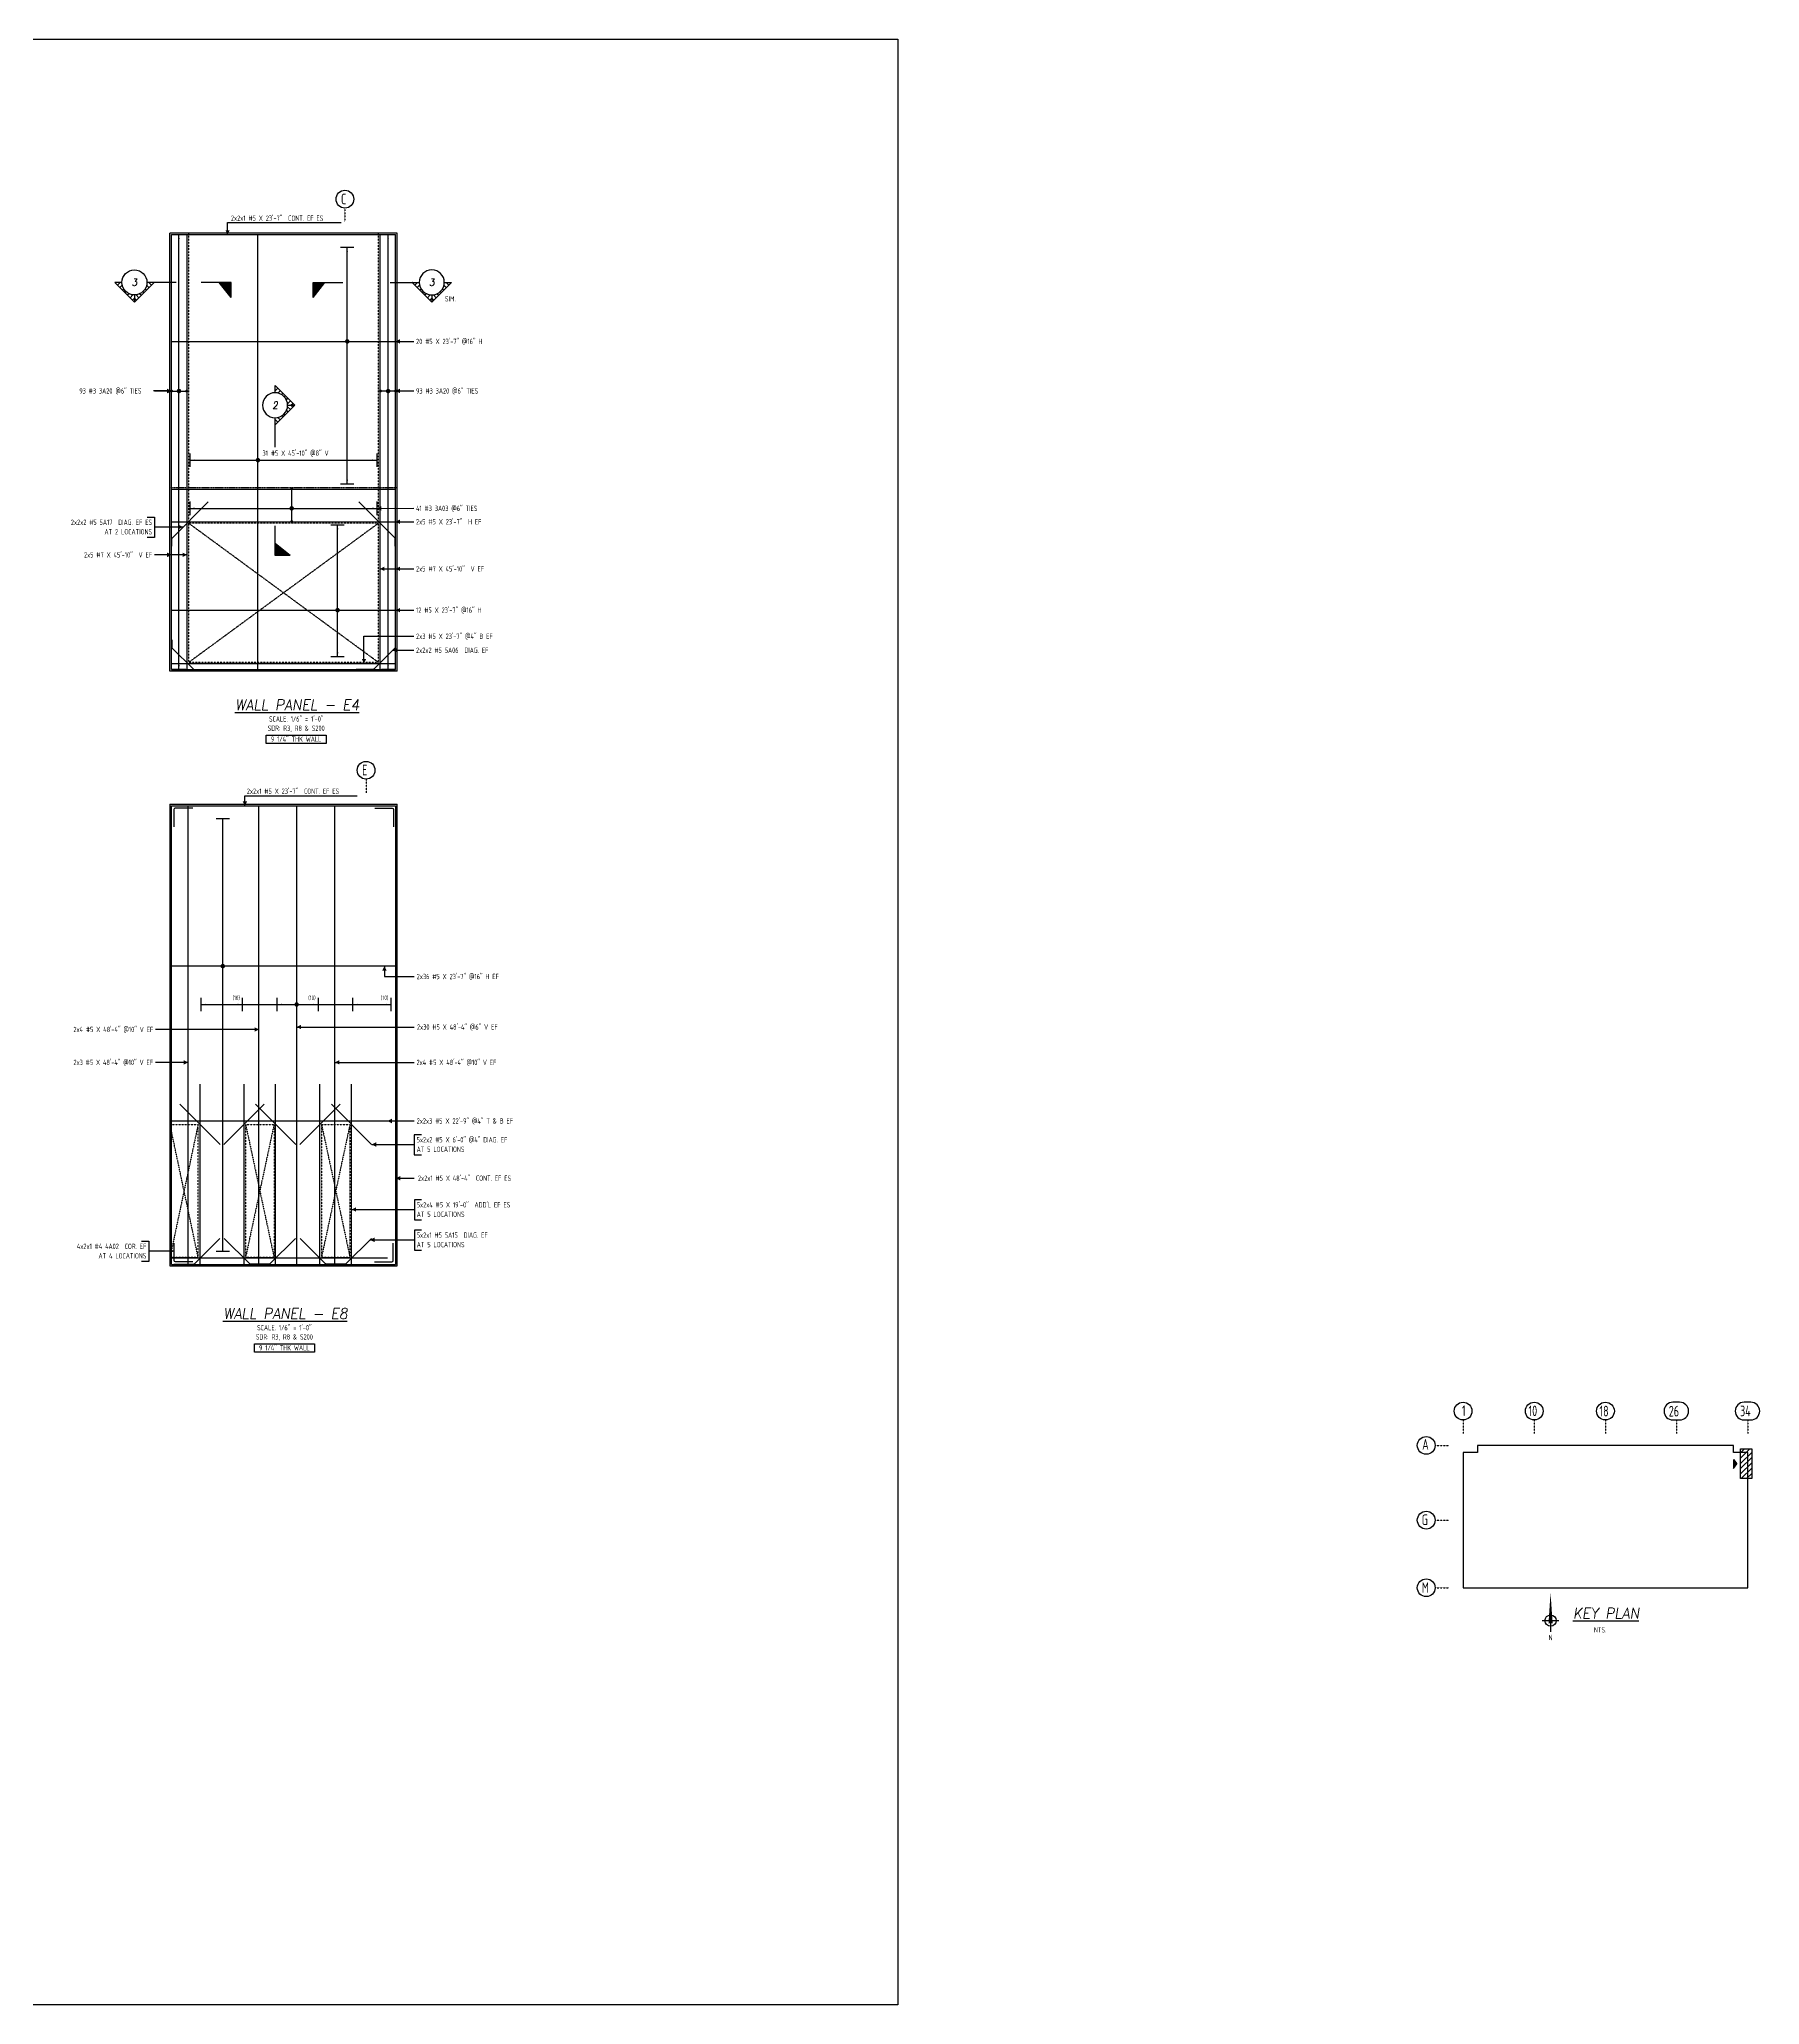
# Model space of a CAD drawing. Header units: inches. Extents: x -10781 to 50822, y -3854 to 38989.
# Drawn here: x 1439 to 3615, y -1266 to 1219 of the extents above; entities that cross this region are included whole.
import ezdxf
from ezdxf.enums import TextEntityAlignment as Align

# ---------------------------------------------------------------- set-up
doc = ezdxf.new("R2010")
doc.units = ezdxf.units.IN
doc.header["$LTSCALE"] = 0.025
doc.header["$MEASUREMENT"] = 0
doc.linetypes.add('HIDDEN', pattern=[6, 3, -3])
doc.linetypes.add('PHANTOM', pattern=[2.5, 1.25, -0.25, 0.25, -0.25, 0.25, -0.25])
doc.layers.get('0').update_dxf_attribs({"linetype": 'CONTINUOUS'})
for name, color, linetype in [('0-25TEXT', 7, 'CONTINUOUS'), ('0-35', 3, 'CONTINUOUS'), ('0-35TEXT', 3, 'CONTINUOUS'), ('0-50', 10, 'CONTINUOUS'), ('3', 3, 'CONTINUOUS'), ('BAR-LBL', 2, 'CONTINUOUS'), ('BARLIST', 7, 'CONTINUOUS'), ('GRID', 8, 'PHANTOM'), ('Hatch', 253, 'CONTINUOUS'), ('Hgblock', 7, 'CONTINUOUS'), ('hidden', 7, 'HIDDEN'), ('INTERMEDIATERANGELAY', 7, 'CONTINUOUS'), ('RANGELAY', 7, 'CONTINUOUS'), ('REBARS', 4, 'CONTINUOUS')]:
    doc.layers.add(name, color=color, linetype=linetype)
doc.styles.add('AR', font='ARCHQUIK.shx', dxfattribs={"width": 0.8})
doc.styles.add('ROMANT', font='romant')

# ---------------------------------------------------------------- blocks, each defined once
blk = doc.blocks.new('leadrblk')
blk.add_lwpolyline([(0, 0, 0, 1, 0), (1, 0, 1, 1, 0)], format="xyseb")
blk = doc.blocks.new('*U893', base_point=(1606.4, 421.6))
at = {"layer": 'REBARS', "color": 0}
blk.add_lwpolyline([(1606.4, 421.9), (1889.4, 421.9)], dxfattribs=at)
blk = doc.blocks.new('*U921', base_point=(1606.4, 430.2))
at = {"layer": 'REBARS', "color": 0}
blk.add_lwpolyline([(1606.4, 429.8), (1889.4, 429.8)], dxfattribs=at)
blk = doc.blocks.new('*U894', base_point=(1606.4, 971.6))
at = {"layer": 'REBARS', "color": 0}
blk.add_lwpolyline([(1606.4, 971.9), (1889.4, 971.9)], dxfattribs=at)
blk = doc.blocks.new('*U754', base_point=(1606.8, 421.9))
at = {"layer": 'REBARS', "color": 0}
blk.add_lwpolyline([(1606.4, 421.9), (1606.4, 971.9)], dxfattribs=at)
blk = doc.blocks.new('*U752', base_point=(1870.4, 421.9))
at = {"layer": 'REBARS', "color": 0}
blk.add_lwpolyline([(1870, 421.9), (1870, 971.9)], dxfattribs=at)
blk = doc.blocks.new('*U907', base_point=(1606.4, 496.8))
at = {"layer": 'REBARS', "color": 0}
blk.add_lwpolyline([(1606.4, 497.1), (1889.4, 497.1)], dxfattribs=at)
blk = doc.blocks.new('rendmark')
at = {"color": 4}
blk.add_line((0, -3), (0, 3), dxfattribs=at)
blk = doc.blocks.new('rarrow')
at = {"color": 7}
blk.add_solid([(2, -0.33), (2, 0.33), (0, 0)], dxfattribs=at)
blk = doc.blocks.new('*U132', base_point=(1816.3, 437.9))
at = {"layer": 'RANGELAY'}
blk.add_line((1816.3, 437.9), (1816.3, 604.9), dxfattribs=at)
at = {"layer": 'RANGELAY', "xscale": 2.834645669291339, "yscale": 2.834645669291339}
for name, p, rotation in [('rendmark', (1816.3, 604.9), 269.9999969630881), ('rarrow', (1816.3, 604.9), 269.9999969630881), ('rendmark', (1816.3, 437.9), 90.0000000335571), ('rarrow', (1816.3, 437.9), 90.0000000335571)]:
    blk.add_blockref(name, p, dxfattribs=dict(at, rotation=rotation))
blk = doc.blocks.new('VPM69CCA3')
at = {"const_width": 1}
blk.add_lwpolyline([(-0.5, 0, 1), (0.5, 0, 1)], format="xyb", close=True, dxfattribs=at)
blk = doc.blocks.new('*U906', base_point=(1606.4, 836.6))
at = {"layer": 'REBARS', "color": 0}
blk.add_lwpolyline([(1606.4, 836.9), (1889.4, 836.9)], dxfattribs=at)
blk = doc.blocks.new('*U145', base_point=(1828.6, 656.5))
at = {"layer": 'RANGELAY'}
blk.add_line((1828.6, 656.5), (1828.6, 955.9), dxfattribs=at)
at = {"layer": 'RANGELAY', "xscale": 2.834645669291339, "yscale": 2.834645669291339}
for name, p, rotation in [('rendmark', (1828.6, 955.9), 269.9999969630881), ('rarrow', (1828.6, 955.9), 269.9999969630881), ('rendmark', (1828.6, 656.5), 90.00000003355706), ('rarrow', (1828.6, 656.5), 90.00000003355706)]:
    blk.add_blockref(name, p, dxfattribs=dict(at, rotation=rotation))
blk = doc.blocks.new('VPM69CCE4')
at = {"const_width": 1}
blk.add_lwpolyline([(-0.5, 0, 1), (0.5, 0, 1)], format="xyb", close=True, dxfattribs=at)
blk = doc.blocks.new('*U1050', base_point=(1889.8, 774.2))
at = {"layer": 'REBARS', "color": 0, "const_width": 1.8}
for points in [[(1870.5, 775.1, 1), (1870.5, 773.3, 1), (1870.5, 775.1)], [(1889.6, 773.3, 1), (1889.6, 775.1, 1), (1889.6, 773.3)]]:
    blk.add_lwpolyline(points, format="xyb", dxfattribs=at)
at = {"layer": 'REBARS', "color": 0}
blk.add_lwpolyline([(1889.6, 774.2), (1870.5, 774.2)], dxfattribs=at)
blk = doc.blocks.new('*U147', base_point=(1880.3, 421.9))
at = {"layer": 'RANGELAY'}
blk.add_line((1880.3, 421.9), (1880.3, 971.9), dxfattribs=at)
at = {"layer": 'RANGELAY', "xscale": 2.834645669291339, "yscale": 2.834645669291339}
for name, p, rotation in [('rendmark', (1880.3, 971.9), 269.9999969411396), ('rarrow', (1880.3, 971.9), 269.9999969411396), ('rarrow', (1880.3, 421.9), 90.00000001160855), ('rendmark', (1880.3, 421.9), 90.00000001160855)]:
    blk.add_blockref(name, p, dxfattribs=dict(at, rotation=rotation))
blk = doc.blocks.new('VPM69CD23')
at = {"const_width": 1}
blk.add_lwpolyline([(-0.5, 0, 1), (0.5, 0, 1)], format="xyb", close=True, dxfattribs=at)
blk = doc.blocks.new('*U753', base_point=(1890.1, 421.9))
at = {"layer": 'REBARS', "color": 0}
blk.add_lwpolyline([(1889.6, 421.9), (1889.6, 971.9)], dxfattribs=at)
blk = doc.blocks.new('*U409', base_point=(1716, 421.9))
at = {"layer": 'REBARS', "color": 0}
blk.add_lwpolyline([(1715.7, 421.9), (1715.7, 971.9)], dxfattribs=at)
blk = doc.blocks.new('*U100', base_point=(1630, 686.8))
at = {"layer": 'RANGELAY'}
blk.add_line((1630, 686.8), (1866, 686.8), dxfattribs=at)
at = {"layer": 'RANGELAY', "xscale": 2.834645669291339, "yscale": 2.834645669291339}
for name in ['rendmark', 'rarrow']:
    blk.add_blockref(name, (1630, 686.8), dxfattribs=at)
at = {"layer": 'RANGELAY', "xscale": 2.834645669291339, "yscale": 2.834645669291339, "rotation": 179.999996929531}
for name in ['rarrow', 'rendmark']:
    blk.add_blockref(name, (1866, 686.8), dxfattribs=at)
blk = doc.blocks.new('VPM69CD93')
at = {"const_width": 1}
blk.add_lwpolyline([(-0.5, 0, 1), (0.5, 0, 1)], format="xyb", close=True, dxfattribs=at)
blk = doc.blocks.new('*U895', base_point=(1606.4, 649.6))
at = {"layer": 'REBARS', "color": 0}
blk.add_lwpolyline([(1606.4, 649.9), (1889.4, 649.9)], dxfattribs=at)
blk = doc.blocks.new('*U896', base_point=(1606.5, 608.6))
at = {"layer": 'REBARS', "color": 0}
blk.add_lwpolyline([(1606.5, 608.9), (1889.5, 608.9)], dxfattribs=at)
blk = doc.blocks.new('*U1049', base_point=(1758.4, 608.9))
at = {"layer": 'REBARS', "color": 0, "const_width": 1.8}
for points in [[(1759.3, 650.7, 1), (1757.5, 650.7, 1), (1759.3, 650.7)], [(1757.5, 609.1, 1), (1759.3, 609.1, 1), (1757.5, 609.1)]]:
    blk.add_lwpolyline(points, format="xyb", dxfattribs=at)
at = {"layer": 'REBARS', "color": 0}
blk.add_lwpolyline([(1758.4, 609.1), (1758.4, 650.7)], dxfattribs=at)
blk = doc.blocks.new('*U160', base_point=(1630, 625.8))
at = {"layer": 'RANGELAY'}
blk.add_line((1630, 625.8), (1866, 625.8), dxfattribs=at)
at = {"layer": 'RANGELAY', "xscale": 2.834645669291339, "yscale": 2.834645669291339}
for name, p, rotation in [('rendmark', (1630, 625.8), 2.168026563244109e-08), ('rarrow', (1630, 625.8), 2.168026563244109e-08), ('rarrow', (1866, 625.8), 179.9999969512113), ('rendmark', (1866, 625.8), 179.9999969512113)]:
    blk.add_blockref(name, p, dxfattribs=dict(at, rotation=rotation))
blk = doc.blocks.new('VPM69CE13')
at = {"const_width": 1}
blk.add_lwpolyline([(-0.5, 0, 1), (0.5, 0, 1)], format="xyb", close=True, dxfattribs=at)
blk = doc.blocks.new('*U755', base_point=(1626.5, 421.9))
at = {"layer": 'REBARS', "color": 0}
blk.add_lwpolyline([(1626, 421.9), (1626, 971.9)], dxfattribs=at)
blk = doc.blocks.new('*U756', base_point=(1606.4, 449.7))
at = {"layer": 'REBARS', "color": 0}
blk.add_lwpolyline([(1606.7, 459.7), (1606.7, 450.7, 0.198912), (1607.3, 449.2), (1633.6, 422.9, 0.198912), (1635.2, 422.2), (1656.1, 422.2)], format="xyb", dxfattribs=at)
blk = doc.blocks.new('*U757', base_point=(1889.6, 449.7))
at = {"layer": 'REBARS', "color": 0}
blk.add_lwpolyline([(1889.3, 459.7), (1889.3, 450.7, -0.198912), (1888.7, 449.2), (1862.4, 422.9, -0.198912), (1860.8, 422.2), (1839.9, 422.2)], format="xyb", dxfattribs=at)
blk = doc.blocks.new('*U479', base_point=(1643.9, -1.6))
at = {"layer": 'INTERMEDIATERANGELAY'}
for p, q in [((1695.8, -1.6), (1739.8, -1.6)), ((1791.7, -1.6), (1835.6, -1.6))]:
    blk.add_line(p, q, dxfattribs=at)
at = {"layer": 'RANGELAY'}
for p, q in [((1643.9, -1.6), (1695.8, -1.6)), ((1739.8, -1.6), (1791.7, -1.6)), ((1835.6, -1.6), (1883.6, -1.6))]:
    blk.add_line(p, q, dxfattribs=at)
at = {"layer": 'RANGELAY', "xscale": 2.834645669291339, "yscale": 2.834645669291339}
for name, p in [('rendmark', (1643.9, -1.6)), ('rendmark', (1739.8, -1.6)), ('rendmark', (1835.6, -1.6)), ('rarrow', (1643.9, -1.6)), ('rarrow', (1739.8, -1.6)), ('rarrow', (1835.6, -1.6))]:
    blk.add_blockref(name, p, dxfattribs=at)
at = {"layer": 'RANGELAY', "xscale": 2.834645669291339, "yscale": 2.834645669291339, "rotation": 179.999996929531}
for name, p in [('rendmark', (1695.8, -1.6)), ('rendmark', (1791.7, -1.6)), ('rendmark', (1883.6, -1.6)), ('rarrow', (1695.8, -1.6)), ('rarrow', (1791.7, -1.6)), ('rarrow', (1883.6, -1.6))]:
    blk.add_blockref(name, p, dxfattribs=at)
blk = doc.blocks.new('VPM6DBDA')
at = {"const_width": 1}
blk.add_lwpolyline([(-0.5, 0, 1), (0.5, 0, 1)], format="xyb", close=True, dxfattribs=at)
blk = doc.blocks.new('*U453', base_point=(1764.9, -330.3))
at = {"layer": 'REBARS', "color": 0}
blk.add_lwpolyline([(1764.6, -330.3), (1764.6, 249.7)], dxfattribs=at)
blk = doc.blocks.new('*U729', base_point=(1730.7, -330.3))
at = {"layer": 'REBARS', "color": 0}
blk.add_lwpolyline([(1704.7, -329.9), (1729.7, -329.9, 0.198908), (1731.2, -329.3), (1763, -297.5)], format="xyb", dxfattribs=at)
blk = doc.blocks.new('*U730', base_point=(1705.3, -330.3))
at = {"layer": 'REBARS', "color": 0}
blk.add_lwpolyline([(1731.3, -329.9), (1706.3, -329.9, -0.198908), (1704.8, -329.3), (1673, -297.5)], format="xyb", dxfattribs=at)
blk = doc.blocks.new('*U734', base_point=(1826.8, -330.3))
at = {"layer": 'REBARS', "color": 0}
blk.add_lwpolyline([(1800.8, -329.9), (1825.7, -329.9, 0.198908), (1827.3, -329.3), (1859.1, -297.5)], format="xyb", dxfattribs=at)
blk = doc.blocks.new('*U735', base_point=(1801.3, -330.3))
at = {"layer": 'REBARS', "color": 0}
blk.add_lwpolyline([(1827.3, -329.9), (1802.3, -329.9, -0.198908), (1800.8, -329.3), (1769, -297.5)], format="xyb", dxfattribs=at)
blk = doc.blocks.new('*U455', base_point=(1627.7, -330.3))
at = {"layer": 'REBARS', "color": 0}
blk.add_lwpolyline([(1627.4, -330.3), (1627.4, 249.7)], dxfattribs=at)
blk = doc.blocks.new('*U736', base_point=(1813.2, -330.3))
at = {"layer": 'REBARS', "color": 0}
blk.add_lwpolyline([(1812.9, -330.3), (1812.9, 249.7)], dxfattribs=at)
blk = doc.blocks.new('*U454', base_point=(1717.2, -330.3))
at = {"layer": 'REBARS', "color": 0}
blk.add_lwpolyline([(1716.9, -330.3), (1716.9, 249.7)], dxfattribs=at)
blk = doc.blocks.new('*U899', base_point=(1890, 46.6))
at = {"layer": 'REBARS', "color": 0}
blk.add_lwpolyline([(1890, 46.9), (1607, 46.9)], dxfattribs=at)
blk = doc.blocks.new('*U395', base_point=(1671.1, -314.1))
at = {"layer": 'RANGELAY'}
blk.add_line((1671.1, -314.1), (1671.1, 233.7), dxfattribs=at)
at = {"layer": 'RANGELAY', "xscale": 2.834645669291339, "yscale": 2.834645669291339}
for name, p, rotation in [('rendmark', (1671.1, 233.7), 269.9999968959739), ('rarrow', (1671.1, 233.7), 269.9999968959739), ('rendmark', (1671.1, -314.1), 89.99999996644291), ('rarrow', (1671.1, -314.1), 89.99999996644291)]:
    blk.add_blockref(name, p, dxfattribs=dict(at, rotation=rotation))
blk = doc.blocks.new('VPM6DBEF')
at = {"const_width": 1}
blk.add_lwpolyline([(-0.5, 0, 1), (0.5, 0, 1)], format="xyb", close=True, dxfattribs=at)
blk = doc.blocks.new('*U731', base_point=(1763.2, -178.9))
at = {"layer": 'REBARS', "color": 0}
blk.add_lwpolyline([(1763.5, -178.6), (1712.5, -127.7)], dxfattribs=at)
blk = doc.blocks.new('*U732', base_point=(1672.8, -178.9))
at = {"layer": 'REBARS', "color": 0}
blk.add_lwpolyline([(1672.5, -178.6), (1723.5, -127.7)], dxfattribs=at)
blk = doc.blocks.new('*U737', base_point=(1859.2, -178.9))
at = {"layer": 'REBARS', "color": 0}
blk.add_lwpolyline([(1859.4, -178.6), (1808.5, -127.7)], dxfattribs=at)
blk = doc.blocks.new('*U738', base_point=(1768.8, -178.9))
at = {"layer": 'REBARS', "color": 0}
blk.add_lwpolyline([(1768.5, -178.6), (1819.5, -127.7)], dxfattribs=at)
blk = doc.blocks.new('*U396', base_point=(1667.7, -178.9))
at = {"layer": 'REBARS', "color": 0}
blk.add_lwpolyline([(1667.9, -178.6), (1617, -127.7)], dxfattribs=at)
blk = doc.blocks.new('*U739', base_point=(1833.7, -330.3))
at = {"layer": 'REBARS', "color": 0}
blk.add_lwpolyline([(1834, -330.3), (1834, -102.3)], dxfattribs=at)
blk = doc.blocks.new('*U740', base_point=(1794.3, -330.3))
at = {"layer": 'REBARS', "color": 0}
blk.add_lwpolyline([(1794, -330.3), (1794, -102.3)], dxfattribs=at)
blk = doc.blocks.new('*U526', base_point=(1635.1, -330.3))
at = {"layer": 'REBARS', "color": 0}
blk.add_lwpolyline([(1609.1, -329.9), (1634.1, -329.9, 0.198908), (1635.7, -329.3), (1667.4, -297.5)], format="xyb", dxfattribs=at)
blk = doc.blocks.new('*U433', base_point=(1606.4, -149.2))
at = {"layer": 'REBARS', "color": 0}
blk.add_lwpolyline([(1606.4, -148.9), (1879.4, -148.9)], dxfattribs=at)
blk = doc.blocks.new('*U434', base_point=(1606.4, -321.5))
at = {"layer": 'REBARS', "color": 0}
blk.add_lwpolyline([(1606.4, -321.8), (1879.4, -321.8)], dxfattribs=at)
blk = doc.blocks.new('*U834', base_point=(1609.4, -327.3))
at = {"layer": 'REBARS', "color": 0}
blk.add_lwpolyline([(1633.4, -327), (1611.4, -327, -0.414213), (1609.6, -325.3), (1609.6, -303.3)], format="xyb", dxfattribs=at)
blk = doc.blocks.new('*U835', base_point=(1887, -327.3))
at = {"layer": 'REBARS', "color": 0}
blk.add_lwpolyline([(1863, -327), (1885, -327, 0.414213), (1886.8, -325.3), (1886.8, -303.3)], format="xyb", dxfattribs=at)
blk = doc.blocks.new('*U897', base_point=(1606.4, 249.4))
at = {"layer": 'REBARS', "color": 0}
blk.add_lwpolyline([(1606.4, 249.7), (1889.4, 249.7)], dxfattribs=at)
blk = doc.blocks.new('*U898', base_point=(1606.4, -329.9))
at = {"layer": 'REBARS', "color": 0}
blk.add_lwpolyline([(1606.4, -330.3), (1889.4, -330.3)], dxfattribs=at)
blk = doc.blocks.new('*U397', base_point=(1606.7, -330.3))
at = {"layer": 'REBARS', "color": 0}
blk.add_lwpolyline([(1606.4, -330.3), (1606.4, 249.7)], dxfattribs=at)
blk = doc.blocks.new('*U398', base_point=(1889.7, -330.3))
at = {"layer": 'REBARS', "color": 0}
blk.add_lwpolyline([(1890, -330.3), (1890, 249.7)], dxfattribs=at)
blk = doc.blocks.new('*U763', base_point=(1889.6, 588.2))
at = {"layer": 'REBARS', "color": 0}
blk.add_lwpolyline([(1889.3, 578.2), (1889.3, 587.2, 0.198912), (1888.6, 588.7), (1843.4, 633.9)], format="xyb", dxfattribs=at)
blk = doc.blocks.new('*U764', base_point=(1606.4, 588.2))
at = {"layer": 'REBARS', "color": 0}
blk.add_lwpolyline([(1606.7, 578.2), (1606.7, 587.2, -0.198912), (1607.4, 588.7), (1652.6, 633.9)], format="xyb", dxfattribs=at)
blk = doc.blocks.new('SECTARO')
for p, q in [((33.3, 0), (0, 0)), ((33.3, 17), (33.3, 0))]:
    blk.add_line(p, q)
at = {"linetype": 'Continuous'}
blk.add_line((33.3, 17), (20.1, 0), dxfattribs=at)
for points in [[(33.3, 0), (33.3, 17), (33.3, 0), (20.1, 0)], [(33.3, 17), (20.1, 0), (33.3, 0), (33.3, 17)]]:
    blk.add_solid(points, dxfattribs=at)
blk = doc.blocks.new('*X3')
at = {"color": 0, "linetype": 'Continuous'}
for p, q in [((-1.108, 0.278), (-1.075, 0.312)), ((-1.081, 0.217), (-1.031, 0.267)), ((-1.013, 0.197), (-0.986, 0.223)), ((-0.96, 0.161), (-0.942, 0.179)), ((-0.92, 0.112), (-0.898, 0.135)), ((-0.895, 0.05), (-0.854, 0.091)), ((-0.856, 0), (-0.81, 0.046)), ((-0.768, 0), (-0.765, 0.002))]:
    blk.add_line(p, q, dxfattribs=at)
blk = doc.blocks.new('*X2')
at = {"color": 0, "linetype": 'Continuous'}
for p, q in [((-1.108, 0.278), (-1.075, 0.312)), ((-0.96, 0.161), (-0.942, 0.179)), ((-0.856, 0), (-0.81, 0.046))]:
    blk.add_line(p, q, dxfattribs=at)
blk = doc.blocks.new('SECTNU')
at = {"linetype": 'Continuous'}
blk.add_line((-24.7, 0), (-32.8, 0), dxfattribs=at)
blk.add_line((0, 0), (-24.7, 0))
at = {"layer": '3'}
for p, q in [((-68.9, 0), (-46.8, 22.1)), ((-60.8, 0), (-68.9, 0))]:
    blk.add_line(p, q, dxfattribs=at)
at = {"layer": '3', "linetype": 'Continuous'}
blk.add_line((-46.8, 14), (-46.8, 22.1), dxfattribs=at)
at = {"layer": '3'}
for points in [[(-46.8, 22.1), (-24.7, 0), (-32.8, 0, 1)], [(-32.8, 0, 0.414214), (-46.8, 14)]]:
    blk.add_lwpolyline(points, format="xyb", dxfattribs=at)
for start, end in [(90, 180), (180, 0)]:
    blk.add_arc((-46.8, 0), 14, start, end, dxfattribs=at)
at = {"linetype": 'Continuous', "xscale": -64, "yscale": 64, "zscale": 64, "rotation": 359.9999999999999}
blk.add_blockref('*X3', (-117.7, 0), dxfattribs=at)
at = {"linetype": 'Continuous', "xscale": 64, "yscale": 64, "zscale": 64}
for name in ['*X3', '*X2']:
    blk.add_blockref(name, (24.1, 0), dxfattribs=at)
at = {"linetype": 'Continuous', "style": 'ROMANT', "oblique": 9, "width": 0.9}
blk.add_attdef('NO', text='', height=8, dxfattribs=at).set_placement((-46.8, 0), align=Align.MIDDLE)
blk = doc.blocks.new('*U836', base_point=(1609.1, 247))
at = {"layer": 'REBARS', "color": 0}
blk.add_lwpolyline([(1633.1, 246.7), (1611.1, 246.7, 0.414214), (1609.4, 245), (1609.4, 223)], format="xyb", dxfattribs=at)
blk = doc.blocks.new('*U837', base_point=(1887.3, 247))
at = {"layer": 'REBARS', "color": 0}
blk.add_lwpolyline([(1863.3, 246.7), (1885.3, 246.7, -0.414213), (1887, 245), (1887, 223)], format="xyb", dxfattribs=at)
blk = doc.blocks.new('*U1047', base_point=(1606.2, 774.2))
at = {"layer": 'REBARS', "color": 0, "const_width": 1.8}
for points in [[(1606.4, 775.1, 1), (1606.4, 773.3, 1), (1606.4, 775.1)], [(1625.5, 773.3, 1), (1625.5, 775.1, 1), (1625.5, 773.3)]]:
    blk.add_lwpolyline(points, format="xyb", dxfattribs=at)
at = {"layer": 'REBARS', "color": 0}
blk.add_lwpolyline([(1606.4, 774.2), (1625.5, 774.2)], dxfattribs=at)
blk = doc.blocks.new('*U146', base_point=(1615.7, 421.9))
at = {"layer": 'RANGELAY'}
blk.add_line((1615.7, 421.9), (1615.7, 971.9), dxfattribs=at)
at = {"layer": 'RANGELAY', "xscale": 2.834645669291339, "yscale": 2.834645669291339}
for name, p, rotation in [('rendmark', (1615.7, 971.9), 269.9999969179224), ('rarrow', (1615.7, 971.9), 269.9999969179224), ('rarrow', (1615.7, 421.9), 89.99999998839144), ('rendmark', (1615.7, 421.9), 89.99999998839144)]:
    blk.add_blockref(name, p, dxfattribs=dict(at, rotation=rotation))
blk = doc.blocks.new('VPM88CFB0')
at = {"const_width": 1}
blk.add_lwpolyline([(-0.5, 0, 1), (0.5, 0, 1)], format="xyb", close=True, dxfattribs=at)
blk = doc.blocks.new('*U733', base_point=(1737.7, -330.3))
at = {"layer": 'REBARS', "color": 0}
blk.add_lwpolyline([(1738, -330.3), (1738, -102.3)], dxfattribs=at)
blk = doc.blocks.new('*U426', base_point=(1698.3, -330.3))
at = {"layer": 'REBARS', "color": 0}
blk.add_lwpolyline([(1698, -330.3), (1698, -102.3)], dxfattribs=at)
blk = doc.blocks.new('*U427', base_point=(1642.1, -330.3))
at = {"layer": 'REBARS', "color": 0}
blk.add_lwpolyline([(1642.4, -330.3), (1642.4, -102.3)], dxfattribs=at)
blk = doc.blocks.new('*U107')
at = {"layer": 'Hgblock', "color": 3}
for p, q in [((-0.375, 0), (0.375, 0)), ((0, 0), (0, -0.5))]:
    blk.add_line(p, q, dxfattribs=at)
blk.add_lwpolyline([(0, 1.25, 0, 0.187, 0), (0, -0.125, 0.187, 0.187, 0)], format="xyseb", dxfattribs=at)
blk.add_circle((0, 0), 0.25, dxfattribs=at)
at = {"layer": 'Hgblock', "color": 3, "style": 'AR', "width": 0.8}
blk.add_text('N', height=0.244, dxfattribs=at).set_placement((0, -0.761), align=Align.MIDDLE)

msp = doc.modelspace()

# ---------------------------------------------------------------- hatches: boundary and pattern name
at = {"layer": '0-25TEXT'}
msp.add_hatch(color=256, dxfattribs=at).paths.add_polyline_path([(3581.45038, -588.25087), (3585.77027, -582.62601), (3581.45038, -577.00115)])
at = {"layer": 'Hatch'}
h = msp.add_hatch(dxfattribs=at)
h.set_pattern_fill('ANSI31', color=256, scale=37.5)
h.set_pattern_definition([(45, (1207.402, -1.958), (-3.314563, 3.314563), [])])
h.paths.add_polyline_path([(3590.63971, -563.71253), (3590.63971, -568.20833), (3599.63971, -568.20833), (3599.63971, -601.11221), (3604.58292, -601.11221), (3604.58292, -563.71253)])
h.paths.add_polyline_path([(3599.63971, -568.20833), (3590.63971, -568.20833), (3590.63971, -601.11221), (3599.63971, -601.11221)], flags=17)

# ---------------------------------------------------------------- linework, layer by layer
at = {"layer": '0-25TEXT'}
for p, q in [((3581.45038, -577.00115), (3581.45038, -588.25087)), ((3581.45038, -577.00115), (3585.77027, -582.62601)), ((3581.45038, -588.25087), (3585.77027, -582.62601))]:
    msp.add_line(p, q, dxfattribs=at)
for points in [[(1677.2335, 971.93057), (1677.2335, 987.10008), (1820.95393, 987.10008)], [(1889.69065, 836.91474), (1912.64166, 836.91473)], [(1606.38033, 774.31623), (1583.42929, 774.31623)], [(1606.65844, 774.16833), (1584.73978, 774.16833)], [(1889.63033, 774.31623), (1912.58137, 774.31623)], [(1865.95754, 625.80002), (1912.58137, 625.83218)], [(1575.74072, 614.58431), (1584.73978, 614.58431), (1584.73978, 589.08699), (1575.74072, 589.08699)], [(1620.87155, 602.21061), (1584.73978, 602.21061)], [(1889.63028, 608.93057), (1912.58137, 608.93057)], [(1626.03349, 566.99625), (1584.73978, 566.99626)], [(1869.95748, 549.30743), (1912.58137, 549.30742)], [(1889.63024, 497.07236), (1912.58137, 497.07236)], [(1849.70705, 429.84764), (1849.70703, 464.04646), (1912.58133, 464.04651)], [(1885.8655, 446.37692), (1912.58137, 446.37692)], [(1699.13555, 249.74426), (1699.13555, 262.35105), (1841.22018, 262.35105)], [(1875.58051, 46.92617), (1875.58051, 33.77506), (1913.14779, 33.77506)], [(1716.92965, -33.19716), (1586.23511, -33.19716)], [(1764.58298, -30.08311), (1913.14779, -30.08311)], [(1627.40047, -74.80746), (1585.99732, -74.80746)], [(1812.98232, -74.80541), (1913.14779, -74.80541)], [(1879.38033, -148.92507), (1913.36987, -148.92507)], [(1922.31368, -166.27207), (1913.31462, -166.27207), (1913.31462, -191.76939), (1922.31368, -191.76939)], [(1859.57533, -178.64577), (1913.31462, -178.64577)], [(1890.00536, -221.25), (1913.31462, -221.25)], [(1922.45628, -248.523), (1913.45723, -248.523), (1913.45723, -274.02032), (1922.45628, -274.02032)], [(1834.16396, -260.8967), (1913.45723, -260.8967)], [(1922.45197, -286.8919), (1913.45291, -286.8919), (1913.45291, -312.38923), (1922.45197, -312.38923)], [(1568.51304, -301.06655), (1577.51209, -301.06655), (1577.51209, -326.56387), (1568.51304, -326.56387)], [(1609.66345, -313.44025), (1577.51209, -313.44025)], [(1857.44015, -299.2656), (1913.45291, -299.2656)]]:
    msp.add_lwpolyline(points, dxfattribs=at)
at = {"layer": '0-35'}
for p, q in [((1604.38033, 419.93057), (1604.38033, 973.93057)), ((1891.63033, 973.93057), (1604.38033, 973.93057)), ((1891.63033, 419.93057), (1891.63033, 973.93057)), ((1891.63033, 419.93057), (1604.38033, 419.93057)), ((1604.38033, 251.74426), (1604.38033, -332.25574)), ((1604.38033, 251.74426), (1891.63033, 251.74426)), ((1891.63033, -332.25574), (1891.63033, 251.74426)), ((1604.38033, -332.25574), (1891.63033, -332.25574)), ((3239.63971, -568.20833), (3239.63971, -739.20833)), ((3257.63971, -568.20833), (3239.63971, -568.20833)), ((3257.63971, -559.20833), (3257.63971, -568.20833)), ((3581.63971, -559.20833), (3257.63971, -559.20833)), ((3581.63971, -568.20833), (3581.63971, -559.20833)), ((3599.63971, -568.20833), (3581.63971, -568.20833)), ((3599.63971, -739.20833), (3599.63971, -568.20833)), ((3239.63971, -739.20833), (3599.63971, -739.20833))]:
    msp.add_line(p, q, dxfattribs=at)
at = {"layer": '0-35', "color": 0, "linetype": 'HIDDEN', "ltscale": 2}
msp.add_line((1891.63033, 651.93057), (1604.38033, 651.93057), dxfattribs=at)
at = {"layer": '0-50'}
for points in [[(1726.07877, 338.93207), (1801.96562, 338.93207), (1801.96562, 328.57571), (1726.07877, 328.57571)], [(1711.10938, -430.80635), (1786.99622, -430.80635), (1786.99622, -441.16272), (1711.10938, -441.16272)]]:
    msp.add_lwpolyline(points, close=True, dxfattribs=at)
for points in [[(3513.45272, -504.53155), (3504.94703, -504.53155, 1), (3504.94703, -527.03155), (3513.45272, -527.03155, 1)], [(3603.45272, -504.53155), (3594.94703, -504.53155, 1), (3594.94703, -527.03155), (3603.45272, -527.03155, 1)]]:
    msp.add_lwpolyline(points, format="xyb", close=True, dxfattribs=at)
for centre in [(1825.63033, 1016.78815), (1852.38033, 294.60184), (3239.63971, -515.79015), (3329.63971, -515.79015), (3419.63971, -515.79015), (3193.00043, -559.20833), (3193.00043, -653.70833), (3193.00043, -739.20833)]:
    msp.add_circle(centre, 11.25, dxfattribs=at)
at = {"layer": 'BAR-LBL'}
for points in [[(-1827.83028, 1218.9583), (2524.72777, 1218.9583), (2524.72777, -1266.46422), (-1827.83028, -1266.46422)], [(3590.63971, -563.71253), (3604.58292, -563.71253), (3604.58292, -601.11221), (3590.63971, -601.11221)]]:
    msp.add_lwpolyline(points, close=True, dxfattribs=at)
at = {"layer": 'GRID', "lineweight": -3}
for points in [[(1825.63033, 1005.53815), (1825.63033, 988.29722)], [(1852.38033, 283.35184), (1852.38033, 266.11091)], [(3239.63971, -527.04015), (3239.63971, -544.28108)], [(3329.63971, -527.04015), (3329.63971, -544.28108)], [(3419.63971, -527.04015), (3419.63971, -544.28108)], [(3509.63971, -527.04015), (3509.63971, -544.28108)], [(3599.63971, -527.04015), (3599.63971, -544.28108)], [(3204.25043, -559.20833), (3221.49137, -559.20833)], [(3204.25043, -653.70833), (3221.49137, -653.70833)], [(3204.25043, -739.20833), (3221.49137, -739.20833)]]:
    msp.add_lwpolyline(points, dxfattribs=at)
at = {"layer": 'hidden'}
for p, q in [((1628.03344, 606.93057), (1628.03344, 973.93057)), ((1867.95754, 606.93057), (1867.95754, 973.93057)), ((1867.95754, 606.93057), (1628.03344, 606.93057)), ((1628.03344, 430.93057), (1628.03344, 606.93057)), ((1867.95754, 430.93057), (1867.95754, 606.93057)), ((1867.95754, 430.93057), (1628.03344, 430.93057)), ((1604.38033, -153.18993), (1640.00533, -153.18993)), ((1640.00533, -321.27048), (1640.00533, -153.18993)), ((1700.00533, -153.18993), (1700.00533, -321.27048)), ((1700.00533, -153.18993), (1735.99702, -153.18993)), ((1735.99702, -153.18993), (1735.99702, -321.27048)), ((1795.99702, -153.18993), (1795.99702, -321.27048)), ((1795.99702, -153.18993), (1832.03319, -153.18993)), ((1832.03319, -153.18993), (1832.03319, -321.27048)), ((1604.38033, -321.27048), (1640.00533, -321.27048)), ((1700.00533, -321.27048), (1735.99702, -321.27048)), ((1795.99702, -321.27048), (1832.03319, -321.27048))]:
    msp.add_line(p, q, dxfattribs=at)
for points in [[(1867.95754, 606.93057), (1628.03344, 430.93057)], [(1867.95754, 430.93057), (1628.03344, 606.93057)], [(1640.00533, -153.18993), (1604.38033, -321.27048)], [(1640.00533, -321.27048), (1604.38033, -153.18993)], [(1735.99702, -153.18993), (1700.00533, -321.27048)], [(1700.00533, -153.18993), (1735.99702, -321.27048)], [(1832.03319, -153.18993), (1795.99702, -321.27048)], [(1795.99702, -153.18993), (1832.03319, -321.27048)]]:
    msp.add_lwpolyline(points, dxfattribs=at)

# ---------------------------------------------------------------- block references
ref = msp.add_blockref('SECTNU', (1612.33522, 911.51845), dxfattribs=dict(xscale=-1.129181470141702, yscale=1.129181470141702, zscale=1.129181470141702, rotation=179.9999870930078))
ref.add_attrib('NO', '3', dxfattribs={"linetype": 'Continuous', "height": 9.03345, "rotation": 359.99998709, "style": 'ROMANT', "oblique": 9, "width": 0.9}).set_placement((1559.47519, 911.51845), align=Align.MIDDLE)
ref = msp.add_blockref('SECTNU', (1882.66666, 911.51845), dxfattribs=dict(xscale=1.129181470141702, yscale=1.129181470141702, zscale=1.129181470141702, rotation=180.0000014568757))
ref.add_attrib('NO', '3', dxfattribs={"linetype": 'Continuous', "height": 9.03345, "rotation": 0.00000146, "style": 'ROMANT', "oblique": 9, "width": 0.9}).set_placement((1935.52668, 911.51843), align=Align.MIDDLE)
at = {"yscale": 1.129181470141702, "zscale": 1.129181470141702}
for p, xscale, rotation in [((1643.98023, 911.51845), -1.129181470141702, 179.9999870930078), ((1823.08079, 911.51845), 1.129181470141702, 180.0000014568757), ((1737.30704, 603.8525), 1.129181470141702, 270)]:
    msp.add_blockref('SECTARO', p, dxfattribs=dict(at, xscale=xscale, rotation=rotation))
ref = msp.add_blockref('SECTNU', (1737.30705, 703.36404), dxfattribs=dict(xscale=1.129181470141702, yscale=1.129181470141702, zscale=1.129181470141702, rotation=270))
ref.add_attrib('NO', '2', dxfattribs={"linetype": 'Continuous', "height": 9.03345, "style": 'ROMANT', "oblique": 9, "width": 0.9}).set_placement((1737.30706, 756.22406), align=Align.MIDDLE)
at = {"layer": '0-25TEXT'}
for name, p, xscale, yscale, rotation in [('leadrblk', (1677.2335, 971.93057), 5.623937007874017, 2.250708661417324, 90.00000153523449), ('VPM69CCE4', (1828.55318, 836.91472), 2.834645669291339, 2.834645669291339, 90.00000003355706), ('leadrblk', (1606.65844, 774.16833), 5.623937007874017, 2.250708661417324, 180.000003070469), ('VPM88CFB0', (1615.72489, 774.16833), -2.834645669291339, 2.834645669291339, 269.9999999883914), ('VPM69CD23', (1880.28577, 774.16833), 2.834645669291339, 2.834645669291339, 90.00000001160855), ('VPM69CE13', (1758.33962, 625.80002), 2.834645669291339, 2.834645669291339, 2.168027262407381e-08), ('leadrblk', (1620.87155, 602.21061), 5.623937007874017, 2.250708661417324, 180.000003070469), ('leadrblk', (1606.38038, 566.99626), 5.623937007874017, 2.250708661417324, 180.000003070469), ('leadrblk', (1626.03349, 566.99625), 5.623937007874017, 2.250708661417324, 180.000003070469), ('VPM69CCA3', (1816.33086, 497.07236), 2.834645669291339, 2.834645669291339, 90.00000003355706), ('leadrblk', (1849.70705, 429.84764), -5.623937007874019, 2.250708661417324, 270.0000373377313), ('leadrblk', (1699.13555, 249.74426), 5.623937007874017, 2.250708661417324, 90.00000153523449), ('VPM6DBEF', (1671.12357, 46.92618), 2.834645669291339, 2.834645669291339, 269.9999999664429), ('leadrblk', (1875.58051, 46.92617), 5.623937007874017, 2.250708661417324, 270.0000046057035), ('leadrblk', (1716.92965, -33.19716), 5.623937007874017, 2.250708661417324, 180.000003070469), ('leadrblk', (1627.40047, -74.80746), 5.623937007874017, 2.250708661417324, 180.000003070469), ('leadrblk', (1890.00536, -221.25), 5.623937007874004, 2.250708661417324, 6.129042313673963e-06), ('leadrblk', (1609.66345, -313.44025), 5.623937007874017, 2.250708661417324, 180.000003070469)]:
    msp.add_blockref(name, p, dxfattribs=dict(at, xscale=xscale, yscale=yscale, rotation=rotation))
for name, p, xscale, yscale in [('leadrblk', (1889.63035, 836.91473), 5.623937007874017, 2.250708661417324), ('leadrblk', (1606.38033, 774.31623), -5.623937007874017, 2.250708661417324), ('leadrblk', (1889.63033, 774.31623), 5.623937007874017, 2.250708661417324), ('VPM69CD93', (1715.65403, 686.75904), 2.834645669291339, 2.834645669291339), ('leadrblk', (1865.95754, 625.80002), 5.623937007874017, 2.250708661417324), ('leadrblk', (1889.63028, 608.93057), 5.623937007874017, 2.250708661417324), ('leadrblk', (1869.95748, 549.30743), 5.623937007874017, 2.250708661417324), ('leadrblk', (1889.63026, 549.30742), 5.623937007874017, 2.250708661417324), ('leadrblk', (1889.63024, 497.07236), 5.623937007874017, 2.250708661417324), ('leadrblk', (1885.8655, 446.37692), 5.623937007874017, 2.250708661417324), ('VPM6DBDA', (1764.58299, -1.62006), 2.834645669291339, 2.834645669291339), ('leadrblk', (1764.58298, -30.08311), 5.623937007874017, 2.250708661417324), ('leadrblk', (1812.98232, -74.80541), 5.623937007874017, 2.250708661417324), ('leadrblk', (1879.38033, -148.92507), 5.623937007874017, 2.250708661417324), ('leadrblk', (1859.57533, -178.64577), 5.623937007874017, 2.250708661417324), ('leadrblk', (1834.16396, -260.8967), 5.623937007874017, 2.250708661417324), ('leadrblk', (1857.44015, -299.2656), 5.623937007874017, 2.250708661417324)]:
    msp.add_blockref(name, p, dxfattribs=dict(at, xscale=xscale, yscale=yscale))
at = {"layer": 'BARLIST', "xscale": 28.125, "yscale": 28.125, "zscale": 28.125}
msp.add_blockref('*U107', (3350.23791, -780.73695), dxfattribs=at)
at = {"layer": 'RANGELAY'}
for name, p in [('*U146', (1615.72489, 421.93057)), ('*U147', (1880.28577, 421.93057)), ('*U145', (1828.55318, 656.49307)), ('*U100', (1630.03344, 686.75904)), ('*U160', (1630.03344, 625.80003)), ('*U132', (1816.33086, 437.93057)), ('*U395', (1671.12357, -314.09509)), ('*U479', (1643.94507, -1.62006))]:
    msp.add_blockref(name, p, dxfattribs=at)
at = {"layer": 'REBARS', "color": 4}
for name, p in [('*U894', (1606.38033, 971.61807)), ('*U754', (1606.81783, 421.93057)), ('*U755', (1626.47094, 421.93057)), ('*U409', (1715.96649, 421.93057)), ('*U752', (1870.39494, 421.93057)), ('*U753', (1890.06772, 421.93057)), ('*U906', (1606.38033, 836.60222)), ('*U1047', (1606.19283, 774.16833)), ('*U1050', (1889.81783, 774.16833)), ('*U895', (1606.38033, 649.61807)), ('*U1049', (1758.3886, 608.92005)), ('*U764', (1606.40844, 588.18946)), ('*U763', (1889.58254, 588.18946)), ('*U896', (1606.49549, 608.61807)), ('*U907', (1606.38033, 496.75986)), ('*U756', (1606.38033, 449.6998)), ('*U757', (1889.63033, 449.6998)), ('*U921', (1606.38033, 430.16021)), ('*U893', (1606.38033, 421.61807)), ('*U897', (1606.38033, 249.43176)), ('*U397', (1606.69283, -330.25574)), ('*U455', (1627.71289, -330.25574)), ('*U454', (1717.24205, -330.25574)), ('*U453', (1764.89538, -330.25579)), ('*U736', (1813.16398, -330.25574)), ('*U398', (1889.69291, -330.25574)), ('*U836', (1609.13009, 246.99403)), ('*U837', (1887.25497, 246.99435)), ('*U899', (1890.00528, 46.61368)), ('*U427', (1642.10404, -330.25574)), ('*U426', (1698.34308, -330.25574)), ('*U733', (1737.68456, -330.25574)), ('*U740', (1794.30948, -330.25574)), ('*U739', (1833.72073, -330.25574)), ('*U433', (1606.38033, -149.23757)), ('*U396', (1667.65137, -178.86674)), ('*U732', (1672.77045, -178.86674)), ('*U731', (1763.2319, -178.86674)), ('*U738', (1768.76215, -178.86674)), ('*U737', (1859.2236, -178.86674)), ('*U526', (1635.14355, -330.25574)), ('*U730', (1705.27828, -330.25574)), ('*U729', (1730.72408, -330.25574)), ('*U735', (1801.31444, -330.25574)), ('*U734', (1826.76024, -330.25574)), ('*U434', (1606.38033, -321.51095)), ('*U834', (1609.38033, -327.25574)), ('*U835', (1887.0052, -327.25582)), ('*U898', (1606.38033, -329.94324))]:
    msp.add_blockref(name, p, dxfattribs=at)

# ---------------------------------------------------------------- texts
at = {"color": 7, "linetype": 'Continuous', "style": 'ROMANT', "oblique": 9, "width": 0.95}
for s, p in [('%%UWALL PANEL - E4', (1765.39407, 370.50397)), ('%%UWALL PANEL - E8', (1750.42468, -399.23445)), ('%%UKEY PLAN', (3420.5179, -778.27361))]:
    msp.add_text(s, height=13.5, dxfattribs=at).set_placement(p, align=Align.CENTER)
at = {"layer": '0-25TEXT', "style": 'AR', "width": 0.8}
for p in [(1695.84244, 4.04923), (1791.66177, 4.04923), (1883.63033, 4.04923)]:
    msp.add_text(' (10) ', height=5.669291, dxfattribs=at).set_placement(p, align=Align.RIGHT)
at = {"layer": '0-35TEXT', "style": 'AR', "width": 0.8}
msp.add_text('SIM.', height=6.749831, rotation=0.00000146, dxfattribs=at).set_placement((1965.81765, 887.40888), align=Align.RIGHT)
for s, p in [('AT 2 LOCATIONS', (1581.74009, 592.83659)), ('AT 4 LOCATIONS', (1574.51241, -322.81426))]:
    msp.add_text(s, height=6.7498312, dxfattribs=at).set_placement(p, align=Align.RIGHT)
for s, p in [('SDR: R3, R8 & S200', (1764.0222, 344.38888)), ('SCALE. 1/6" = 1\'-0"', (1764.0222, 356.05708)), ('9 1/4" THK WALL', (1763.94527, 330.60087)), ('SDR: R3, R8 & S200', (1749.0528, -425.34954)), ('SCALE. 1/6" = 1\'-0"', (1749.0528, -413.68134)), ('9 1/4" THK WALL', (1748.97588, -439.13756))]:
    msp.add_text(s, height=6.7498312, dxfattribs=at).set_placement(p, align=Align.CENTER)
for s, height, p in [('AT 5 LOCATIONS', 6.7498312, (1916.31431, -188.01978)), ('AT 5 LOCATIONS', 6.7498312, (1916.45691, -270.27072)), ('AT 5 LOCATIONS', 6.7498312, (1916.4526, -308.63962)), ('NTS.', 6.75, (3405.15936, -795.82187))]:
    msp.add_text(s, height=height, dxfattribs=at).set_placement(p)
at = {"layer": '0-50', "style": 'AR', "width": 0.8}
for s, p in [('C', (1820.6438, 1010.3017)), ('E', (1847.3938, 288.11539)), ('1', (3238.18583, -522.05191)), ('10', (3322.38948, -522.27661)), ('18', (3412.10768, -522.558)), ('26', (3499.75409, -522.64245)), ('34', (3589.92597, -522.27661)), ('A', (3187.88027, -564.57879)), ('G', (3187.32551, -660.04058)), ('M', (3187.39097, -745.57284))]:
    msp.add_text(s, height=13.5, dxfattribs=at).set_placement(p)
at = {"layer": 'BAR-LBL', "style": 'AR', "width": 0.8}
for s, p in [('2x2x1 #5 X 23\'-7"  CONT. EF ES', (1681.46715, 989.39509)), ('20 #5 X 23\'-7" @16" H', (1915.64134, 833.54009)), ('93 #3 3A20 @6" TIES', (1489.75637, 770.94159)), ('93 #3 3A20 @6" TIES', (1915.58105, 770.94159)), ('31 #5 X 45\'-10" @8" V', (1721.36083, 692.25453)), ('41 #3 3A03 @6" TIES', (1915.58105, 622.45754)), ('2x5 #5 X 23\'-7"  H EF', (1915.58105, 605.55593)), ('2x5 #7 X 45\'-10"  V EF', (1915.58105, 545.93277)), ('12 #5 X 23\'-7" @16" H', (1915.58105, 493.69772)), ('2x3 #5 X 23\'-7" @4" B EF', (1915.58102, 460.67182)), ('2x2x2 #5 5A06  DIAG. EF', (1915.58105, 443.00227)), ('2x2x1 #5 X 23\'-7"  CONT. EF ES', (1701.57276, 264.75462)), ('2x36 #5 X 23\'-7" @16" H EF', (1916.40351, 30.40041)), ('2x30 #5 X 48\'-4" @6" V EF', (1916.75796, -33.45776)), ('2x4 #5 X 48\'-4" @10" V EF', (1916.14747, -78.18005)), ('2x2x3 #5 X 22\'-9" @4" T & B EF', (1916.36956, -152.29972)), ('5x2x2 #5 X 6\'-0" @4" DIAG. EF', (1916.31431, -176.02104)), ('2x2x1 #5 X 48\'-4"  CONT. EF ES', (1917.98681, -224.62464)), ('5x2x4 #5 X 19\'-0"  ADD\'L EF ES', (1916.45691, -258.27198)), ('5x2x1 #5 5A15  DIAG. EF', (1916.4526, -296.64088))]:
    msp.add_text(s, height=6.7492913, dxfattribs=at).set_placement(p)
for s, p in [('2x2x2 #5 5A17  DIAG. EF ES', (1581.74009, 604.83533)), ('2x5 #7 X 45\'-10"  V EF', (1581.74009, 563.62161)), ('2x4 #5 X 48\'-4" @10" V EF', (1583.23542, -36.5718)), ('2x3 #5 X 48\'-4" @10" V EF', (1582.99764, -78.1821)), ('4x2x1 #4 4A02  COR. EF', (1574.51241, -310.81552))]:
    msp.add_text(s, height=6.7492913, dxfattribs=at).set_placement(p, align=Align.RIGHT)

doc.saveas('drawing.dxf')
